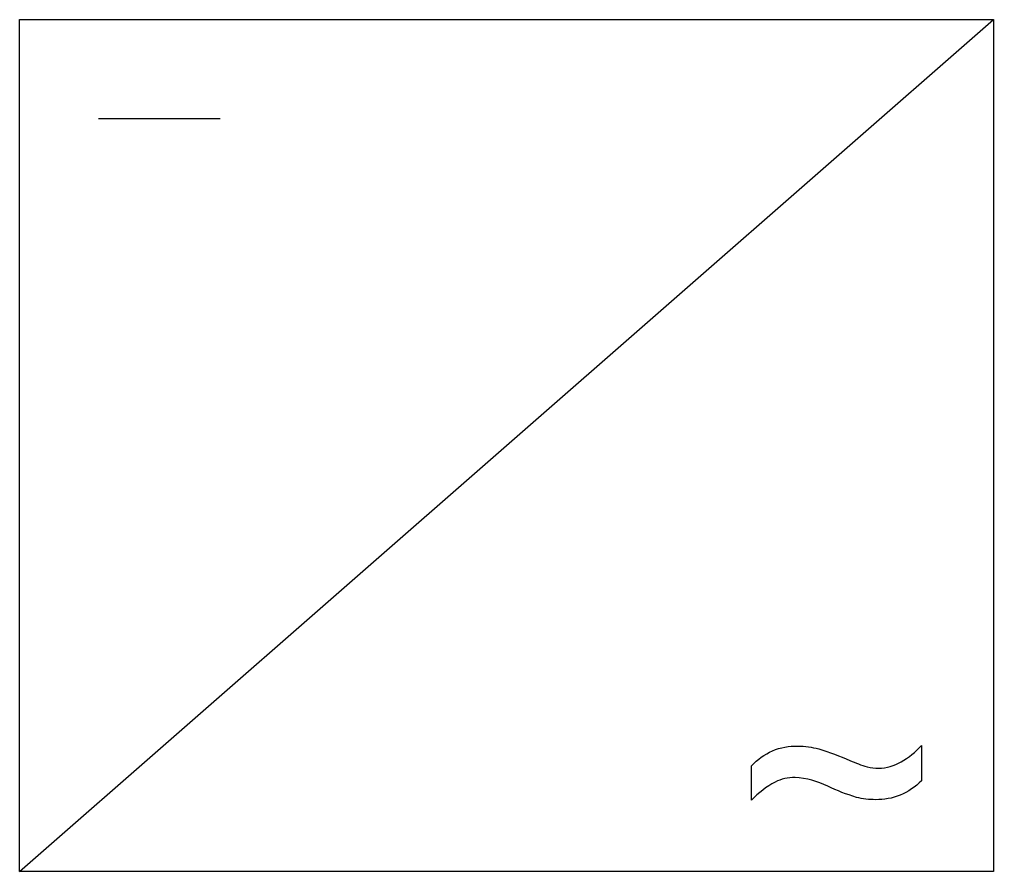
# Model space of a CAD drawing. Header units: millimetres. Extents: x 0 to 8, y 0 to 7.
import ezdxf

# ---------------------------------------------------------------- set-up
doc = ezdxf.new("R2010")
doc.units = ezdxf.units.MM
doc.layers.get('0').update_dxf_attribs({"lineweight": 25, "true_color": 0xffffff})

msp = doc.modelspace()

# ---------------------------------------------------------------- linework, layer by layer
for p, q in [((0, 7), (8, 7)), ((0, 0), (0, 7)), ((0, 0), (8, 7)), ((8, 7), (8, 0)), ((0.649, 6.1857), (1.649, 6.1857)), ((8, 0), (0, 0))]:
    msp.add_line(p, q)
at = {"flags": 128}
msp.add_lwpolyline([(6.0135, 0.5875), (6.0135, 0.8672, -0.225028), (6.3929, 1.0308, -0.064923), (6.5648, 1.0069, -0.033182), (6.8211, 0.9122, 0.032195), (6.9624, 0.8603, 0.064115), (7.0571, 0.848, 0.12962), (7.2406, 0.9013, 0.080154), (7.4091, 1.0348), (7.4091, 0.7456, -0.090908), (7.2324, 0.6269, -0.098521), (7.0312, 0.5902, -0.063308), (6.8751, 0.6093, -0.036944), (6.6391, 0.7006, 0.101654), (6.3697, 0.7729, 0.115086), (6.2053, 0.7354, 0.073555)], format="xyb", close=True, dxfattribs=at)

doc.saveas('drawing.dxf')
